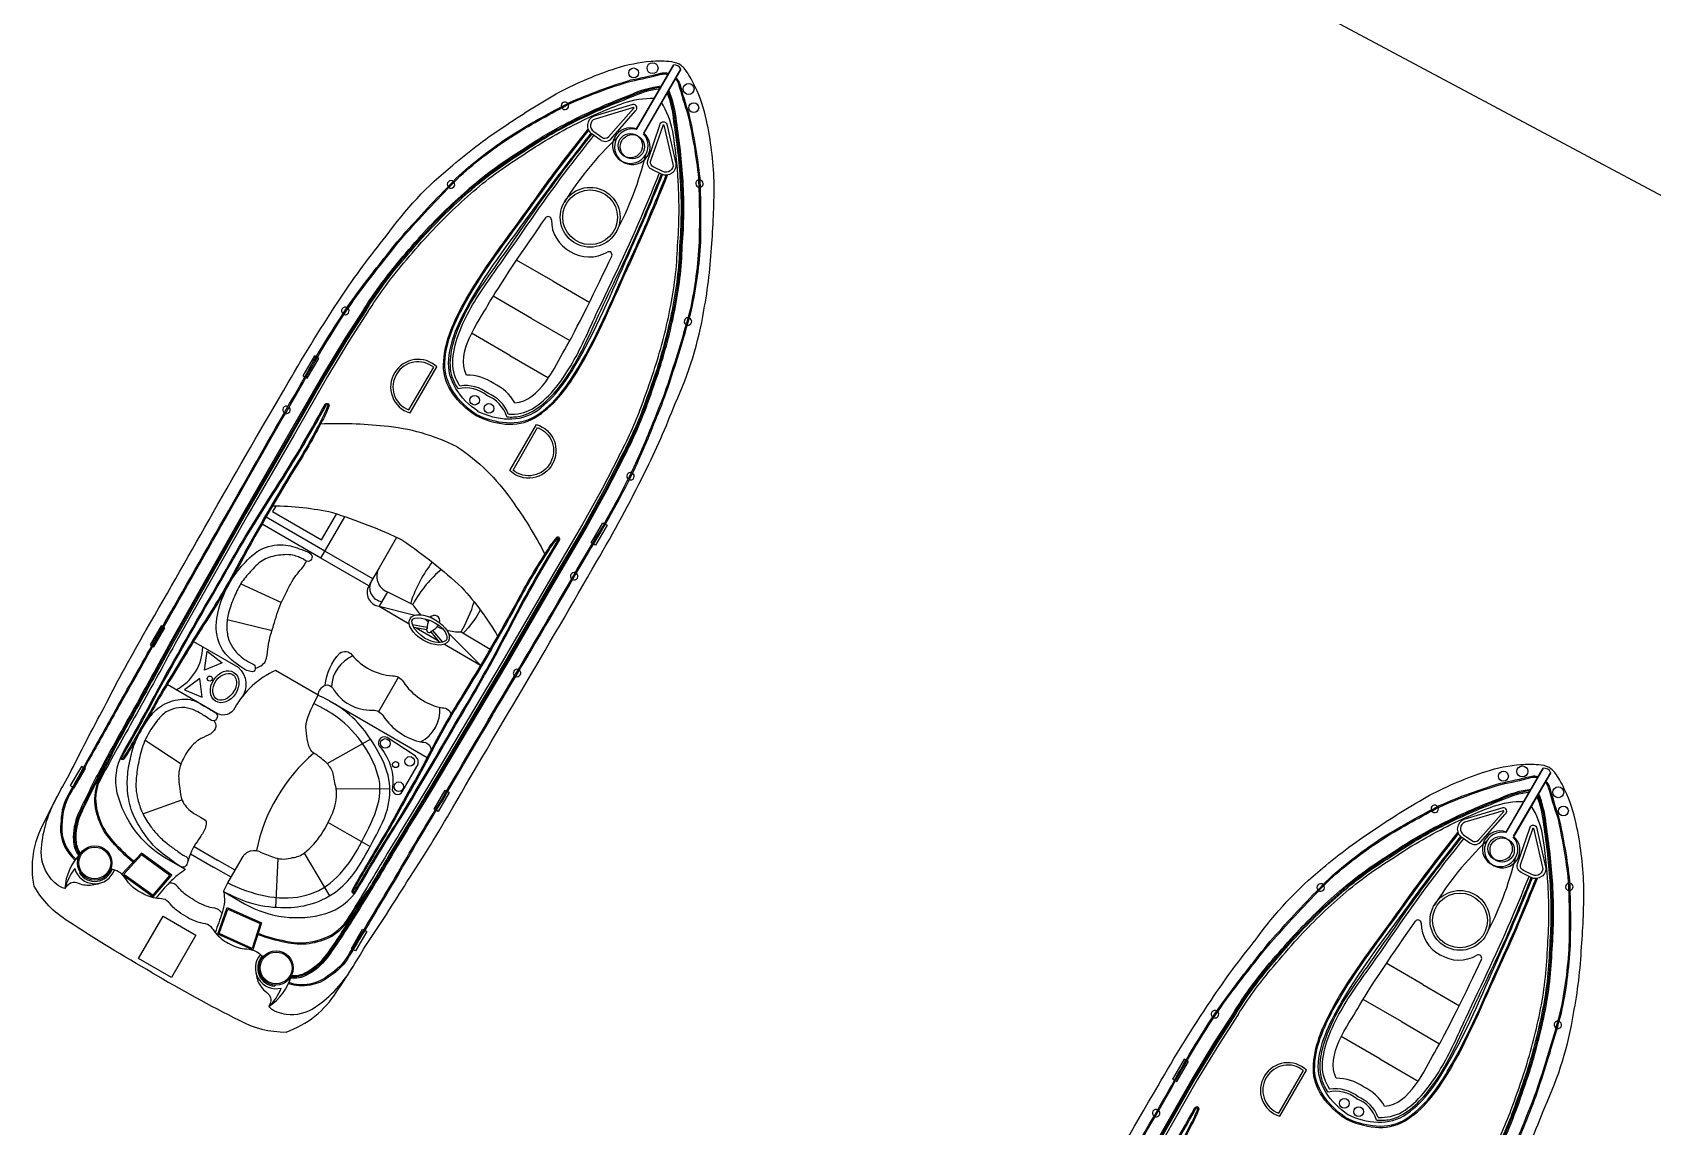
# Model space of a CAD drawing. Header units: metres. Extents: x 334693 to 340967, y 1773231 to 1777706.
# Drawn here: x 335560.4 to 335663.2, y 1775511.2 to 1775580.7 of the extents above; entities that cross this region are included whole.
import ezdxf

# ---------------------------------------------------------------- set-up
doc = ezdxf.new("R2010")
doc.units = ezdxf.units.M

msp = doc.modelspace()

# ---------------------------------------------------------------- linework, layer by layer
at = {"color": 3}
msp.add_line((335675.11, 1775564.32), (335563.14, 1775624.24), dxfattribs=at)
at = {"color": 32, "true_color": 0xcd6928}
for p, q in [((335593.45, 1775564.94), (335591.12, 1775566.28)), ((335593.45, 1775564.94), (335595.78, 1775563.59)), ((335592.08, 1775562.58), (335589.65, 1775563.98)), ((335592.08, 1775562.58), (335594.51, 1775561.17)), ((335590.71, 1775560.22), (335588.27, 1775561.63)), ((335590.71, 1775560.22), (335593.15, 1775558.8)), ((335578.71, 1775547.35), (335574.98, 1775549.51)), ((335578.97, 1775547.8), (335575.24, 1775549.96)), ((335573.62, 1775545.71), (335576.21, 1775544.54)), ((335582.94, 1775545.21), (335582.41, 1775544.29)), ((335582.41, 1775544.29), (335584.32, 1775543.18)), ((335582.41, 1775544.29), (335584.68, 1775543.72)), ((335572.77, 1775543.46), (335575.61, 1775542.76)), ((335585.46, 1775542.95), (335584.53, 1775543.12)), ((335585.43, 1775542.8), (335584.61, 1775542.95)), ((335584.76, 1775542.92), (335586.12, 1775542.14)), ((335585.68, 1775542.66), (335586.23, 1775542)), ((335585.79, 1775542.76), (335586.42, 1775542.02)), ((335586.81, 1775542.59), (335588.85, 1775540.55)), ((335586.55, 1775541.88), (335588.85, 1775540.55)), ((335582.38, 1775537.61), (335583.64, 1775539.79)), ((335579.25, 1775538.28), (335585.46, 1775534.69)), ((335567.55, 1775535.79), (335569.84, 1775534.29)), ((335579.1, 1775534.3), (335581.86, 1775535.86)), ((335579.69, 1775532.7), (335583.09, 1775532.71)), ((335567.42, 1775531.11), (335569.89, 1775531.99)), ((335579.17, 1775530.56), (335581.83, 1775529.04)), ((335570.44, 1775528.57), (335571.89, 1775527.72)), ((335570.66, 1775529.04), (335572.15, 1775528.17)), ((335577.64, 1775528.61), (335579.26, 1775525.9)), ((335573.01, 1775527.08), (335571.89, 1775527.72)), ((335573.27, 1775527.53), (335572.15, 1775528.17)), ((335575.98, 1775528.28), (335575.82, 1775525.17)), ((335563.46, 1775527.38), (335563.39, 1775527.34)), ((335648.65, 1775520.27), (335646.32, 1775521.62)), ((335575.8, 1775520.23), (335575.79, 1775520.16)), ((335647.29, 1775517.91), (335644.86, 1775519.32)), ((335648.65, 1775520.27), (335650.98, 1775518.92)), ((335647.29, 1775517.91), (335649.72, 1775516.5)), ((335645.92, 1775515.55), (335643.48, 1775516.96)), ((335645.92, 1775515.55), (335648.36, 1775514.13))]:
    msp.add_line(p, q, dxfattribs=at)
for points in [[(335568.01, 1775521.02, -0.01736), (335562.65, 1775524.3, -0.12634), (335560.51, 1775526.51, -0.172899), (335561.14, 1775530.56, -0.013884), (335562.73, 1775533.58, -0.008973), (335564.97, 1775537.9, -0.01509), (335567.63, 1775542.79, 0.002245), (335571.88, 1775550.25, -0.003342), (335576.64, 1775558.5, -0.016984), (335580, 1775563.93, -0.024546), (335582.86, 1775567.8, -0.067942), (335587.08, 1775572.31, -0.033948), (335590.51, 1775574.87, -0.022001), (335593.87, 1775576.96, -0.042872), (335597.46, 1775578.47, -0.059514), (335599.67, 1775578.91, -0.046364), (335600.79, 1775578.91, -0.104882), (335601.44, 1775578.74, -0.104882)], [(335565.75, 1775537.84, 0.006425), (335568.32, 1775542.42, 0.002217), (335572.57, 1775549.86, -0.003368), (335577.33, 1775558.2, -0.024633), (335580.45, 1775563.38, -0.015037), (335582.87, 1775566.57, -0.025439), (335584.3, 1775568.28, -0.013843), (335587.49, 1775571.66, -0.040266), (335590.95, 1775574.3, -0.016729), (335594.49, 1775576.29, -0.029739), (335598.39, 1775577.72, 0.01525), (335600.29, 1775578.15, -0.132389), (335600.64, 1775578.17, -0.028442), (335600.78, 1775578.14, -0.028442)], [(335565.82, 1775537.81, 0.006424), (335568.39, 1775542.38, 0.002217), (335572.63, 1775549.83, -0.003368), (335577.4, 1775558.16, -0.024633), (335580.52, 1775563.34, -0.015038), (335582.93, 1775566.52, -0.025461), (335584.36, 1775568.23, -0.013839), (335587.54, 1775571.61, -0.040238), (335590.99, 1775574.24, -0.016715), (335594.53, 1775576.23, -0.029693), (335598.4, 1775577.65, 0.015234), (335600.31, 1775578.08, -0.134036), (335600.63, 1775578.09, -0.024879), (335600.74, 1775578.07, -0.024879)], [(335568.01, 1775521.02, 0.01736), (335573.52, 1775518, 0.12634), (335576.51, 1775517.25, 0.172899), (335579.71, 1775519.81, 0.013884), (335581.53, 1775522.69, 0.008973), (335584.17, 1775526.78, 0.01509), (335587.09, 1775531.52, -0.002245), (335591.44, 1775538.92, 0.003342), (335596.23, 1775547.16, 0.016984), (335599.26, 1775552.77, 0.024546), (335601.2, 1775557.18, 0.067942), (335603.02, 1775563.09, 0.033948), (335603.52, 1775567.33, 0.022001), (335603.67, 1775571.29, 0.042872), (335603.19, 1775575.15, 0.059514), (335602.47, 1775577.29, 0.046364), (335601.92, 1775578.26, 0.104882), (335601.44, 1775578.74, 0.104882)], [(335581.46, 1775563.19, -0.031596), (335583.54, 1775566.05, -0.004928), (335585.07, 1775567.84, -0.02844), (335587.99, 1775570.71, -0.042875), (335591.31, 1775573.17, -0.035347), (335594.85, 1775575.25, -0.024093), (335598.36, 1775576.78, -0.079837), (335600.33, 1775577.35)], [(335581.53, 1775563.15, -0.031592), (335583.6, 1775566.01, -0.004926), (335585.13, 1775567.79, -0.028436), (335588.04, 1775570.66, -0.042895), (335591.35, 1775573.1, -0.035363), (335594.89, 1775575.18, -0.024111), (335598.39, 1775576.71, -0.077658), (335600.28, 1775577.27, -0.077658)], [(335581.59, 1775563.11, -0.031588), (335583.65, 1775565.96, -0.004924), (335585.19, 1775567.74, -0.028433), (335588.09, 1775570.6, -0.042917), (335591.39, 1775573.04, -0.035379), (335594.92, 1775575.12, -0.02413), (335598.42, 1775576.64, -0.075408), (335600.23, 1775577.18, -0.075408)], [(335583.66, 1775527.47, -0.006424), (335586.36, 1775531.98, -0.002217), (335590.7, 1775539.36, 0.003368), (335595.56, 1775547.64, 0.024633), (335598.5, 1775552.93, 0.015038), (335600.06, 1775556.61, 0.025461), (335600.83, 1775558.69, 0.013839), (335602.17, 1775563.13, 0.040238), (335602.74, 1775567.43, 0.016715), (335602.7, 1775571.49, 0.029693), (335602.01, 1775575.56, -0.015234), (335601.44, 1775577.43, 0.134036), (335601.29, 1775577.71, 0.024879), (335601.21, 1775577.8, 0.024879)], [(335583.73, 1775527.43, -0.006425), (335586.42, 1775531.94, -0.002217), (335590.77, 1775539.32, 0.003368), (335595.63, 1775547.61, 0.024633), (335598.57, 1775552.89, 0.015037), (335600.13, 1775556.58, 0.025439), (335600.9, 1775558.67, 0.013843), (335602.24, 1775563.12, 0.040266), (335602.82, 1775567.43, 0.016729), (335602.78, 1775571.5, 0.029739), (335602.08, 1775575.58, -0.01525), (335601.51, 1775577.45, 0.132389), (335601.34, 1775577.76, 0.028442), (335601.25, 1775577.87, 0.028442)], [(335597.76, 1775553.74, 0.031588), (335599.21, 1775556.95, 0.004924), (335599.99, 1775559.16, 0.028433), (335601.02, 1775563.11, 0.042917), (335601.5, 1775567.18, 0.035379), (335601.54, 1775571.28, 0.02413), (335601.12, 1775575.07, 0.075408), (335600.69, 1775576.91, 0.075408)], [(335597.83, 1775553.71, 0.031592), (335599.28, 1775556.92, 0.004926), (335600.06, 1775559.14, 0.028436), (335601.1, 1775563.09, 0.042895), (335601.58, 1775567.18, 0.035363), (335601.62, 1775571.29, 0.024111), (335601.2, 1775575.08, 0.077658), (335600.74, 1775577, 0.077658)], [(335597.9, 1775553.67, 0.031596), (335599.35, 1775556.9, 0.004928), (335600.13, 1775559.12, 0.02844), (335601.17, 1775563.08, 0.042875), (335601.65, 1775567.17, 0.035347), (335601.7, 1775571.29, 0.024093), (335601.28, 1775575.09, 0.079837), (335600.79, 1775577.08)], [(335581.72, 1775563.03, -0.031581), (335583.77, 1775565.86, -0.00492), (335585.3, 1775567.63, -0.028426), (335588.2, 1775570.48, -0.042959), (335591.47, 1775572.91, -0.035411), (335594.99, 1775574.98, -0.028829), (335597.93, 1775576.26, -0.092336), (335599.87, 1775576.56, -0.080328)], [(335595.92, 1775574.29), (335596.43, 1775573.94, 0.382221), (335597.11, 1775573.96), (335598.68, 1775575.76, 0.786544), (335598.52, 1775576.16), (335596.05, 1775575.42, 0.616464), (335595.92, 1775574.29, 3.844907)], [(335597.63, 1775553.82, 0.031581), (335599.06, 1775557, 0.00492), (335599.84, 1775559.21, 0.028426), (335600.87, 1775563.14, 0.042959), (335601.35, 1775567.19, 0.035411), (335601.39, 1775571.27, 0.028829), (335601.04, 1775574.45, 0.092336), (335600.33, 1775576.29, 0.080328)], [(335600.33, 1775571.74), (335599.77, 1775572.01, -0.382221), (335599.46, 1775572.6), (335600.23, 1775574.86, -0.786544), (335600.66, 1775574.92), (335601.24, 1775572.41, -0.616464), (335600.33, 1775571.74, -3.844907)], [(335581.46, 1775563.19), (335580.23, 1775561.29), (335578.87, 1775559.05), (335576.75, 1775555.34), (335573.81, 1775550.26), (335569.19, 1775542.06, -0.002601), (335566.73, 1775537.59, 0.004411), (335564.63, 1775533.78, 0.013009), (335563.31, 1775531.1, 0.113396), (335563, 1775529.44, 0.146005), (335563.34, 1775528.46, 1.595219)], [(335581.53, 1775563.15), (335580.3, 1775561.25), (335578.94, 1775559.01), (335576.82, 1775555.3), (335573.88, 1775550.22), (335569.26, 1775542.03, -0.002601), (335566.8, 1775537.55, 0.004411), (335564.7, 1775533.75, 0.013003), (335563.38, 1775531.07, 0.113337), (335563.08, 1775529.44, 0.144821), (335563.39, 1775528.52, 0.138987)], [(335581.59, 1775563.11), (335580.36, 1775561.21), (335579, 1775558.97), (335576.89, 1775555.26), (335573.95, 1775550.18), (335569.33, 1775541.99, -0.002601), (335566.86, 1775537.51, 0.00441), (335564.77, 1775533.71, 0.012997), (335563.45, 1775531.04, 0.113276), (335563.16, 1775529.44, 0.142458), (335563.45, 1775528.58, 0.142458)], [(335581.72, 1775563.03), (335580.49, 1775561.12), (335579.14, 1775558.89), (335577.02, 1775555.18), (335574.08, 1775550.11), (335569.46, 1775541.92, -0.002601), (335567, 1775537.44, 0.00441), (335564.9, 1775533.64, 0.002867), (335564.6, 1775533.06, 0.002867)], [(335584.37, 1775556.58), (335586.07, 1775559.5, 0.483063), (335583.4, 1775559.13, 0.50024), (335584.37, 1775556.58, 0.418424)], [(335570.11, 1775527.58), (335568.9, 1775528.27, -0.202722), (335565.79, 1775532.43, -0.178768), (335566.12, 1775534.93, 0.010028), (335568.42, 1775539.11, -0.005356), (335572.32, 1775545.96, -0.016605), (335575.6, 1775551.43, 0.018921), (335578.98, 1775557.11, -0.925873), (335579.22, 1775557.01, -0.041202), (335578.73, 1775555.94, -0.024461), (335576.83, 1775552.66, 0.012888), (335573.21, 1775546.32, -0.019359), (335571, 1775542.66, 0.002375), (335568.43, 1775538.43, -0.006386), (335566.88, 1775535.69, -0.013656), (335566.23, 1775534.61, -0.862706), (335566.01, 1775534.71, 0.648089)], [(335566.08, 1775534.68, -0.016488), (335566.19, 1775534.89, 0.010023), (335568.49, 1775539.08, -0.005356), (335572.38, 1775545.93, -0.016607), (335575.66, 1775551.39, 0.018921), (335579.05, 1775557.07, 0.01143), (335579.05, 1775557.07, -0.913283), (335579.15, 1775557.04, -0.041174), (335578.66, 1775555.98, -0.024478), (335576.77, 1775552.7, 0.012889), (335573.14, 1775546.35, -0.019362), (335570.93, 1775542.7, 0.002377), (335568.37, 1775538.47, -0.006391), (335566.81, 1775535.73, -0.013664), (335566.17, 1775534.65, 0.000701), (335566.17, 1775534.65, -0.819976), (335566.08, 1775534.68, -0.819976)], [(335587.36, 1775554.42, 0.096403), (335582.72, 1775555.73, 0.040538), (335578.68, 1775555.86, 1.92312)], [(335590.71, 1775552.91), (335592.4, 1775555.83, -0.483063), (335593.41, 1775553.33, -0.50024), (335590.71, 1775552.91, -0.418424)], [(335587.36, 1775554.42, -0.096403), (335590.8, 1775551.05, -0.040538), (335592.92, 1775547.61, -1.92312)], [(335597.9, 1775553.67), (335596.86, 1775551.66), (335595.59, 1775549.36), (335593.43, 1775545.68), (335590.49, 1775540.6), (335585.68, 1775532.52, 0.002601), (335583.02, 1775528.15, -0.004411), (335580.77, 1775524.44, -0.013009), (335579.1, 1775521.96, -0.113396), (335577.8, 1775520.86, -0.146005), (335576.79, 1775520.67, -1.595219)], [(335597.83, 1775553.71), (335596.79, 1775551.69), (335595.52, 1775549.4), (335593.36, 1775545.72), (335590.42, 1775540.64), (335585.61, 1775532.56, 0.002601), (335582.96, 1775528.19, -0.004411), (335580.7, 1775524.48, -0.013003), (335579.03, 1775522, -0.113337), (335577.77, 1775520.93, -0.144821), (335576.82, 1775520.75, -0.138987)], [(335597.76, 1775553.74), (335596.72, 1775551.73), (335595.46, 1775549.44), (335593.29, 1775545.76), (335590.35, 1775540.68), (335585.55, 1775532.6, 0.002601), (335582.89, 1775528.23, -0.00441), (335580.64, 1775524.52, -0.012997), (335578.97, 1775522.05, -0.113276), (335577.73, 1775521, -0.142458), (335576.84, 1775520.82, -0.142458)], [(335597.63, 1775553.81), (335596.59, 1775551.8), (335595.32, 1775549.51), (335593.16, 1775545.83), (335590.22, 1775540.76), (335585.42, 1775532.68, 0.002601), (335582.76, 1775528.31, -0.00441), (335580.51, 1775524.6, -0.002867), (335580.15, 1775524.05, -0.002867)], [(335583.92, 1775548.48, 0.033687), (335579.46, 1775550.23, 0.051879), (335575.65, 1775550.66, 1.92312)], [(335572.54, 1775526.17), (335573.86, 1775525.4, 0.202722), (335579.02, 1775524.77, 0.178768), (335581.02, 1775526.3, -0.010028), (335583.5, 1775530.38, 0.005356), (335587.51, 1775537.17, 0.016605), (335590.61, 1775542.73, -0.018921), (335593.86, 1775548.49, 0.925873), (335593.66, 1775548.65, 0.041202), (335592.97, 1775547.69, 0.024461), (335591.06, 1775544.41, -0.012888), (335587.37, 1775538.12, 0.019359), (335585.3, 1775534.38, -0.002375), (335582.91, 1775530.05, 0.006386), (335581.31, 1775527.34, 0.013656), (335580.69, 1775526.24, 0.862706), (335580.88, 1775526.1, -0.648089)], [(335580.82, 1775526.15, 0.016488), (335580.96, 1775526.34, -0.010023), (335583.44, 1775530.42, 0.005356), (335587.44, 1775537.2, 0.016607), (335590.55, 1775542.76, -0.018921), (335593.79, 1775548.53, -0.01143), (335593.79, 1775548.53, 0.913283), (335593.71, 1775548.6, 0.041174), (335593.04, 1775547.65, 0.024478), (335591.13, 1775544.38, -0.012889), (335587.43, 1775538.08, 0.019362), (335585.37, 1775534.34, -0.002377), (335582.97, 1775530.01, 0.006391), (335581.37, 1775527.3, 0.013664), (335580.75, 1775526.2, -0.000701), (335580.75, 1775526.2, 0.819976), (335580.82, 1775526.15, 0.819976)], [(335583.51, 1775548.65), (335582.4, 1775546.73, 0.462925), (335582.94, 1775545.21), (335584.55, 1775544.41)], [(335583.92, 1775548.48, -0.033687), (335587.65, 1775545.49, -0.051879), (335589.93, 1775542.39, -1.92312)], [(335582.4, 1775546.73), (335581.92, 1775545.9, 0.545737), (335582.59, 1775544.6, 0.282905)], [(335581.92, 1775545.9), (335581.75, 1775545.6, 0.516839), (335582.41, 1775544.29, 0.282905)], [(335570.63, 1775542.06), (335573.46, 1775540.42, -0.406088), (335573.64, 1775538.44)], [(335578.98, 1775539.28, -0.164009), (335579.91, 1775541.31, -0.407559), (335580.68, 1775541.21, 0.20466), (335583.25, 1775539.87, -0.28657), (335583.93, 1775539.51, 0.198759), (335586.4, 1775537.84, -0.45148), (335586.97, 1775537.35, -1.463971)], [(335578.54, 1775538.65), (335575.84, 1775540.22, 0.158322), (335573.25, 1775537.84, -0.417676), (335572.14, 1775537.47), (335568.96, 1775539.32)], [(335578.54, 1775538.65, -0.291269), (335579, 1775539.29, -0.299867), (335579.46, 1775539.1, 0.273478), (335581.99, 1775537.69, -0.28657), (335582.66, 1775537.33, 0.198759), (335585.14, 1775535.66, -0.45148), (335585.7, 1775535.17, -1.463971)], [(335565.75, 1775537.84, -0.002942), (335563.89, 1775534.51, 0.002013), (335562.71, 1775532.38, 0.130442), (335562.22, 1775530.67, 0.261246), (335563.1, 1775528.16, 0.209197)], [(335565.82, 1775537.81, -0.002941), (335563.95, 1775534.48, 0.002014), (335562.78, 1775532.35, 0.130992), (335562.3, 1775530.66, 0.261832), (335563.16, 1775528.22, 0.261832)], [(335572.54, 1775526.17), (335572.81, 1775526.72), (335573.73, 1775528.33, -0.448043), (335574.92, 1775528.65, 0.025561), (335575.81, 1775528.32, 0.15676), (335576.91, 1775528.33, 0.144288), (335577.67, 1775528.64, 0.079427), (335578.72, 1775529.78, 0.054179), (335579.52, 1775531.33, 0.127294), (335579.68, 1775532.73, -0.025195), (335579.5, 1775533.67, 0.112656), (335579.1, 1775534.3, 0.061652), (335578.37, 1775534.89, -0.222278), (335577.92, 1775535.51, -0.049109), (335577.79, 1775536.23, -0.09997), (335577.82, 1775537.02, -0.045992), (335578.26, 1775538.11), (335578.54, 1775538.65)], [(335566.84, 1775528.09, -0.043334), (335565.55, 1775529.36, -0.18333), (335564.43, 1775532.06, -0.123985), (335565.07, 1775534.11, 0.015377), (335565.73, 1775535.48)], [(335566.79, 1775528.04, -0.043195), (335565.49, 1775529.31, -0.183415), (335564.36, 1775532.06, -0.094511), (335564.76, 1775533.69)], [(335623.22, 1775476.35, -0.01736), (335617.85, 1775479.63, -0.12634), (335615.72, 1775481.85, -0.172899), (335616.34, 1775485.9, -0.013884), (335617.94, 1775488.91, -0.008973), (335620.18, 1775493.23, -0.01509), (335622.84, 1775498.12, 0.002245), (335627.09, 1775505.58, -0.003342), (335631.85, 1775513.84, -0.016984), (335635.21, 1775519.26, -0.024546), (335638.07, 1775523.14, -0.067942), (335642.29, 1775527.65, -0.033948), (335645.71, 1775530.2, -0.022001), (335649.08, 1775532.29, -0.042872), (335652.67, 1775533.8, -0.059514), (335654.88, 1775534.24, -0.046364), (335655.99, 1775534.24, -0.104882), (335656.65, 1775534.07, -0.104882)], [(335623.22, 1775476.35, 0.01736), (335628.73, 1775473.33, 0.12634), (335631.72, 1775472.58, 0.172899), (335634.92, 1775475.14, 0.013884), (335636.74, 1775478.02, 0.008973), (335639.37, 1775482.12, 0.01509), (335642.29, 1775486.86, -0.002245), (335646.65, 1775494.26, 0.003342), (335651.44, 1775502.49, 0.016984), (335654.47, 1775508.11, 0.024546), (335656.41, 1775512.51, 0.067942), (335658.22, 1775518.42, 0.033948), (335658.73, 1775522.66, 0.022001), (335658.87, 1775526.62, 0.042872), (335658.39, 1775530.48, 0.059514), (335657.67, 1775532.62, 0.046364), (335657.13, 1775533.59, 0.104882), (335656.65, 1775534.07, 0.104882)], [(335620.96, 1775493.18, 0.006425), (335623.53, 1775497.75, 0.002217), (335627.77, 1775505.2, -0.003368), (335632.54, 1775513.53, -0.024633), (335635.66, 1775518.71, -0.015037), (335638.08, 1775521.9, -0.025439), (335639.51, 1775523.62, -0.013843), (335642.7, 1775526.99, -0.040266), (335646.15, 1775529.64, -0.016729), (335649.7, 1775531.63, -0.029739), (335653.59, 1775533.06, 0.01525), (335655.49, 1775533.49, -0.132389), (335655.85, 1775533.5, -0.028442), (335655.99, 1775533.47, -0.028442)], [(335621.02, 1775493.14, 0.006424), (335623.6, 1775497.72, 0.002217), (335627.84, 1775505.16, -0.003368), (335632.6, 1775513.5, -0.024633), (335635.72, 1775518.67, -0.015038), (335638.14, 1775521.86, -0.025461), (335639.57, 1775523.56, -0.013839), (335642.75, 1775526.94, -0.040238), (335646.2, 1775529.57, -0.016715), (335649.73, 1775531.56, -0.029693), (335653.61, 1775532.98, 0.015234), (335655.52, 1775533.41, -0.134036), (335655.84, 1775533.43, -0.024879), (335655.95, 1775533.4, -0.024879)], [(335636.67, 1775518.53, -0.031596), (335638.74, 1775521.39, -0.004928), (335640.28, 1775523.17, -0.02844), (335643.2, 1775526.05, -0.042875), (335646.51, 1775528.5, -0.035347), (335650.06, 1775530.59, -0.024093), (335653.57, 1775532.11, -0.079837), (335655.53, 1775532.68)], [(335638.87, 1775482.8, -0.006424), (335641.56, 1775487.31, -0.002217), (335645.91, 1775494.7, 0.003368), (335650.77, 1775502.98, 0.024633), (335653.7, 1775508.26, 0.015038), (335655.26, 1775511.94, 0.025461), (335656.04, 1775514.03, 0.013839), (335657.38, 1775518.47, 0.040238), (335657.95, 1775522.76, 0.016715), (335657.91, 1775526.82, 0.029693), (335657.22, 1775530.89, -0.015234), (335656.64, 1775532.76, 0.134036), (335656.49, 1775533.04, 0.024879), (335656.42, 1775533.13, 0.024879)], [(335638.94, 1775482.76, -0.006425), (335641.63, 1775487.27, -0.002217), (335645.97, 1775494.66, 0.003368), (335650.83, 1775502.94, 0.024633), (335653.77, 1775508.23, 0.015037), (335655.34, 1775511.91, 0.025439), (335656.11, 1775514, 0.013843), (335657.45, 1775518.45, 0.040266), (335658.02, 1775522.76, 0.016729), (335657.99, 1775526.83, 0.029739), (335657.29, 1775530.92, -0.01525), (335656.72, 1775532.78, 0.132389), (335656.55, 1775533.09, 0.028442), (335656.45, 1775533.2, 0.028442)], [(335562.46, 1775526.36, -0.164393), (335561.5, 1775527.09, -0.188684), (335560.97, 1775528.92, -0.10758), (335562, 1775532.26)], [(335636.73, 1775518.48, -0.031592), (335638.8, 1775521.34, -0.004926), (335640.34, 1775523.12, -0.028436), (335643.25, 1775525.99, -0.042895), (335646.55, 1775528.44, -0.035363), (335650.1, 1775530.52, -0.024111), (335653.6, 1775532.04, -0.077658), (335655.49, 1775532.6, -0.077658)], [(335636.8, 1775518.44, -0.031588), (335638.86, 1775521.29, -0.004924), (335640.39, 1775523.07, -0.028433), (335643.3, 1775525.93, -0.042917), (335646.6, 1775528.37, -0.035379), (335650.13, 1775530.45, -0.02413), (335653.63, 1775531.97, -0.075408), (335655.44, 1775532.51, -0.075408)], [(335636.93, 1775518.36, -0.031581), (335638.98, 1775521.19, -0.00492), (335640.51, 1775522.97, -0.028426), (335643.4, 1775525.82, -0.042959), (335646.68, 1775528.24, -0.035411), (335650.2, 1775530.31, -0.028829), (335653.13, 1775531.59, -0.092336), (335655.08, 1775531.89, -0.080328)], [(335652.84, 1775509.15, 0.031581), (335654.27, 1775512.33, 0.00492), (335655.05, 1775514.55, 0.028426), (335656.08, 1775518.47, 0.042959), (335656.56, 1775522.52, 0.035411), (335656.6, 1775526.6, 0.028829), (335656.25, 1775529.79, 0.092336), (335655.54, 1775531.62, 0.080328)], [(335652.97, 1775509.08, 0.031588), (335654.41, 1775512.28, 0.004924), (335655.19, 1775514.5, 0.028433), (335656.23, 1775518.44, 0.042917), (335656.71, 1775522.52, 0.035379), (335656.75, 1775526.61, 0.02413), (335656.33, 1775530.41, 0.075408), (335655.9, 1775532.25, 0.075408)], [(335653.04, 1775509.04, 0.031592), (335654.49, 1775512.26, 0.004926), (335655.27, 1775514.47, 0.028436), (335656.31, 1775518.43, 0.042895), (335656.79, 1775522.51, 0.035363), (335656.83, 1775526.62, 0.024111), (335656.41, 1775530.41, 0.077658), (335655.95, 1775532.33, 0.077658)], [(335653.11, 1775509, 0.031596), (335654.56, 1775512.23, 0.004928), (335655.34, 1775514.45, 0.02844), (335656.38, 1775518.41, 0.042875), (335656.86, 1775522.51, 0.035347), (335656.9, 1775526.62, 0.024093), (335656.48, 1775530.42, 0.079837), (335656, 1775532.41)], [(335651.13, 1775529.62), (335651.64, 1775529.27, 0.382221), (335652.31, 1775529.3), (335653.89, 1775531.09, 0.786544), (335653.73, 1775531.49), (335651.26, 1775530.75, 0.616464), (335651.13, 1775529.62, 3.844907)], [(335655.53, 1775527.07), (335654.98, 1775527.34, -0.382221), (335654.66, 1775527.94), (335655.44, 1775530.19, -0.786544), (335655.86, 1775530.26), (335656.45, 1775527.74, -0.616464), (335655.53, 1775527.07, -3.844907)], [(335583.73, 1775527.43, 0.002942), (335581.77, 1775524.16, -0.002013), (335580.51, 1775522.08, -0.130442), (335579.27, 1775520.8, -0.261246), (335576.65, 1775520.32, -0.209197)], [(335583.66, 1775527.47, 0.002941), (335581.7, 1775524.2, -0.002014), (335580.44, 1775522.12, -0.130992), (335579.22, 1775520.86, -0.261832), (335576.67, 1775520.39, -0.261832)], [(335574.73, 1775523.52, 0.043334), (335576.47, 1775523.03, 0.18333), (335579.37, 1775523.41, 0.123985), (335580.83, 1775524.98, -0.015377), (335581.69, 1775526.24)], [(335574.71, 1775523.45, 0.043195), (335576.46, 1775522.96, 0.183415), (335579.4, 1775523.34, 0.094511), (335580.62, 1775524.5)], [(335575.4, 1775518.87, 0.164393), (335576.51, 1775518.39, 0.188684), (335578.37, 1775518.84, 0.10758), (335580.75, 1775521.4)], [(335636.67, 1775518.53), (335635.44, 1775516.62), (335634.08, 1775514.38), (335631.96, 1775510.67), (335629.02, 1775505.59), (335624.4, 1775497.4, -0.002601), (335621.94, 1775492.92, 0.004411), (335619.84, 1775489.12, 0.013009), (335618.52, 1775486.43, 0.113396), (335618.21, 1775484.77, 0.146005), (335618.55, 1775483.79, 1.595219)], [(335636.73, 1775518.48), (335635.51, 1775516.58), (335634.15, 1775514.34), (335632.03, 1775510.63), (335629.09, 1775505.55), (335624.47, 1775497.36, -0.002601), (335622, 1775492.88, 0.004411), (335619.91, 1775489.08, 0.013003), (335618.59, 1775486.4, 0.113337), (335618.29, 1775484.77, 0.144821), (335618.6, 1775483.85, 0.138987)], [(335636.8, 1775518.44), (335635.57, 1775516.54), (335634.21, 1775514.3), (335632.09, 1775510.59), (335629.15, 1775505.52), (335624.53, 1775497.32, -0.002601), (335622.07, 1775492.85, 0.00441), (335619.97, 1775489.04, 0.012997), (335618.66, 1775486.37, 0.113276), (335618.36, 1775484.77, 0.142458), (335618.66, 1775483.91, 0.142458)], [(335636.93, 1775518.36), (335635.7, 1775516.46), (335634.34, 1775514.22), (335632.23, 1775510.52), (335629.29, 1775505.44), (335624.67, 1775497.25, -0.002601), (335622.2, 1775492.77, 0.00441), (335620.11, 1775488.97, 0.002867), (335619.81, 1775488.39, 0.002867)], [(335639.58, 1775511.91), (335641.27, 1775514.83, 0.483063), (335638.61, 1775514.46, 0.50024), (335639.58, 1775511.91, 0.418424)], [(335625.31, 1775482.91), (335624.11, 1775483.61, -0.202722), (335621, 1775487.76, -0.178768), (335621.33, 1775490.26, 0.010028), (335623.63, 1775494.45, -0.005356), (335627.52, 1775501.3, -0.016605), (335630.8, 1775506.76, 0.018921), (335634.19, 1775512.44, -0.925873), (335634.43, 1775512.35, -0.041202), (335633.93, 1775511.27, -0.024461), (335632.04, 1775507.99, 0.012888), (335628.42, 1775501.65, -0.019359), (335626.2, 1775497.99, 0.002375), (335623.64, 1775493.76, -0.006386), (335622.08, 1775491.03, -0.013656), (335621.44, 1775489.94, -0.862706), (335621.22, 1775490.04, 0.648089)], [(335621.29, 1775490.02, -0.016488), (335621.39, 1775490.23, 0.010023), (335623.7, 1775494.41, -0.005356), (335627.59, 1775501.26, -0.016607), (335630.87, 1775506.72, 0.018921), (335634.25, 1775512.4, 0.01143), (335634.25, 1775512.41, -0.913283), (335634.35, 1775512.37, -0.041174), (335633.87, 1775511.31, -0.024478), (335631.97, 1775508.03, 0.012889), (335628.35, 1775501.69, -0.019362), (335626.14, 1775498.03, 0.002377), (335623.57, 1775493.8, -0.006391), (335622.02, 1775491.07, -0.013664), (335621.37, 1775489.98, 0.000701), (335621.37, 1775489.98, -0.819976), (335621.29, 1775490.02, -0.819976)]]:
    msp.add_lwpolyline(points, format="xyb", dxfattribs=at)
for points in [[(335601.09, 1775578.67), (335598.73, 1775574.58)], [(335598.74, 1775574.62), (335601.09, 1775578.67)], [(335601.56, 1775578.41), (335599.19, 1775574.31)], [(335599.21, 1775574.35), (335601.56, 1775578.41)], [(335578.41, 1775560.13), (335578.3, 1775560.2), (335577.56, 1775558.93), (335577.69, 1775558.86)], [(335577.76, 1775558.82), (335577.84, 1775558.77), (335578.58, 1775560.04), (335578.48, 1775560.09)], [(335575.85, 1775550.66), (335575.65, 1775550.32), (335578.75, 1775548.52), (335579.7, 1775550.15)], [(335581.75, 1775545.6), (335578.71, 1775547.35), (335580.23, 1775549.98)], [(335595.95, 1775548.28), (335595.86, 1775548.33), (335596.6, 1775549.6), (335596.69, 1775549.54)], [(335596.76, 1775549.5), (335596.88, 1775549.44), (335596.14, 1775548.17), (335596.02, 1775548.24)], [(335582, 1775546.04), (335578.97, 1775547.8)], [(335568.66, 1775543.01), (335568.57, 1775543.06), (335567.87, 1775541.85), (335567.97, 1775541.79)], [(335568.04, 1775541.75), (335568.11, 1775541.71), (335568.81, 1775542.92), (335568.72, 1775542.97)], [(335587.61, 1775542.66), (335589.45, 1775541.57)], [(335563.63, 1775534.05), (335563.51, 1775534.12), (335562.8, 1775532.9), (335562.95, 1775532.82)], [(335563.01, 1775532.78), (335563.06, 1775532.75), (335563.77, 1775533.98), (335563.7, 1775534.02)], [(335656.3, 1775534.01), (335653.93, 1775529.92)], [(335653.95, 1775529.95), (335656.3, 1775534.01)], [(335656.77, 1775533.74), (335654.4, 1775529.65)], [(335654.42, 1775529.68), (335656.77, 1775533.74)], [(335585.98, 1775531.36), (335585.91, 1775531.4), (335586.61, 1775532.61), (335586.69, 1775532.56)], [(335586.76, 1775532.52), (335586.85, 1775532.47), (335586.15, 1775531.26), (335586.04, 1775531.32)], [(335580.7, 1775522.54), (335580.65, 1775522.56), (335581.36, 1775523.79), (335581.43, 1775523.75)], [(335581.5, 1775523.71), (335581.62, 1775523.64), (335580.91, 1775522.41), (335580.76, 1775522.5)], [(335633.62, 1775515.46), (335633.5, 1775515.53), (335632.77, 1775514.26), (335632.9, 1775514.19)], [(335632.96, 1775514.15), (335633.05, 1775514.1), (335633.78, 1775515.37), (335633.69, 1775515.42)]]:
    msp.add_lwpolyline(points, dxfattribs=at)
for points in [[(335596.03, 1775574.45), (335596.55, 1775574.09, 0.383069), (335596.97, 1775574.1), (335598.56, 1775575.91, 0.853636), (335598.56, 1775575.97), (335596.11, 1775575.24, 0.613527)], [(335600.41, 1775571.91), (335599.85, 1775572.18, -0.383069), (335599.64, 1775572.55), (335600.43, 1775574.83, -0.853636), (335600.47, 1775574.86), (335601.06, 1775572.37, -0.613527)], [(335584.3, 1775556.76), (335585.87, 1775559.47, 0.460147), (335583.53, 1775559.05, 0.47706)], [(335590.91, 1775552.94), (335592.47, 1775555.64, -0.460147), (335593.28, 1775553.41, -0.47706)], [(335582.92, 1775535.96, 0.917705), (335582.53, 1775535.27, -0.209704), (335583.25, 1775532.76, 0.850912), (335583.88, 1775532.51), (335584.81, 1775534.11, 0.435659), (335584.63, 1775534.83)], [(335651.24, 1775529.78), (335651.76, 1775529.42, 0.383069), (335652.18, 1775529.43), (335653.77, 1775531.24, 0.853636), (335653.76, 1775531.3), (335651.32, 1775530.57, 0.613527)], [(335655.62, 1775527.24), (335655.05, 1775527.52, -0.383069), (335654.85, 1775527.88), (335655.63, 1775530.16, -0.853636), (335655.68, 1775530.19), (335656.26, 1775527.71, -0.613527)], [(335639.51, 1775512.09), (335641.08, 1775514.8, 0.460147), (335638.74, 1775514.38, 0.47706)]]:
    msp.add_lwpolyline(points, format="xyb", close=True, dxfattribs=at)
for points in [[(335571.33, 1775540.23), (335571.49, 1775541.44), (335572.45, 1775540.7)], [(335571.03, 1775539.71), (335570.06, 1775538.98), (335571.18, 1775538.51)], [(335568.07, 1775525.84), (335569.24, 1775527.21), (335567.32, 1775528.61), (335566.08, 1775527.27)], [(335568.06, 1775525.95), (335569.13, 1775527.19), (335567.33, 1775528.51), (335566.2, 1775527.28)], [(335567.14, 1775521.92), (335568.69, 1775524.61), (335570.78, 1775523.4), (335569.23, 1775520.71)], [(335572.17, 1775523.47), (335572.77, 1775525.17), (335574.95, 1775524.19), (335574.39, 1775522.46)], [(335572.26, 1775523.51), (335572.81, 1775525.06), (335574.85, 1775524.15), (335574.35, 1775522.56)]]:
    msp.add_lwpolyline(points, close=True, dxfattribs=at)
for centre, radius in [((335598.56, 1775578.17), 0.313), ((335599.76, 1775578.47), 0.349), ((335602.05, 1775577.15), 0.349), ((335602.38, 1775575.96), 0.313), ((335598.35, 1775573.55), 0.771), ((335598.48, 1775573.48), 0.771), ((335595.8, 1775569), 1.9), ((335595.8, 1775569), 1.9), ((335595.8, 1775569), 1.74), ((335595.8, 1775569), 1.74), ((335588.47, 1775557.38), 0.305), ((335589.38, 1775556.86), 0.305), ((335571.66, 1775539.7), 0.163), ((335582.8, 1775535.58), 0.304), ((335584.35, 1775534.44), 0.304), ((335583.45, 1775534.24), 0.197), ((335653.77, 1775533.5), 0.313), ((335654.97, 1775533.8), 0.349), ((335583.66, 1775532.83), 0.304), ((335657.25, 1775532.48), 0.349), ((335657.58, 1775531.29), 0.313), ((335653.56, 1775528.89), 0.771), ((335653.69, 1775528.81), 0.771), ((335564.36, 1775527.99), 1.09), ((335564.36, 1775527.99), 1.01), ((335651.01, 1775524.34), 1.9), ((335651.01, 1775524.34), 1.9), ((335651.01, 1775524.34), 1.74), ((335651.01, 1775524.34), 1.74), ((335575.87, 1775521.32), 1.09), ((335575.87, 1775521.32), 1.01), ((335643.67, 1775512.72), 0.305), ((335644.58, 1775512.19), 0.305)]:
    msp.add_circle(centre, radius, dxfattribs=at)
for centre, radius, start, end in [((335601.14, 1775578.22), 0.456, 23.8287, 96.014), ((335601.14, 1775578.22), 0.456, 23.8287, 96.014), ((335594.2, 1775576.08), 0.237, 40.1517, 195.2938), ((335594.2, 1775576.08), 0.237, 213.9316, 21.514), ((335611.3, 1775559.37), 20.14, 133.2487, 148.3195), ((335598.35, 1775573.55), 1.13, 69.8053, 42.2548), ((335598.48, 1775573.48), 1.13, 77.5878, 50.0373), ((335579.74, 1775577.66), 20.14, 331.5231, 346.5939), ((335586.97, 1775571.09), 0.237, 51.5372, 219.6328), ((335586.97, 1775571.09), 0.237, 238.2679, 32.9021), ((335602.74, 1775571.14), 0.237, 98.3287, 265.9111), ((335602.74, 1775571.14), 0.237, 284.5488, 79.6909), ((335593.14, 1775568.84), 0.202, 359.1159, 145.5837), ((335595.62, 1775568.83), 2.28, 179.8605, 241.6617), ((335595.74, 1775568.76), 2.28, 238.181, 299.9821), ((335596.99, 1775566.61), 0.202, 334.259, 120.7267), ((335580.26, 1775563.05), 0.237, 61.2409, 231.6475), ((335580.26, 1775563.05), 0.237, 250.3064, 42.582), ((335602.01, 1775562.38), 0.237, 86.9405, 241.5747), ((335602.01, 1775562.38), 0.237, 260.2098, 68.3055), ((335587.99, 1775556.09), 2.89, 54.1948, 90.7972), ((335588.49, 1775555.8), 2.89, 29.0455, 65.6478), ((335587.9, 1775556.01), 2.15, 51.2098, 102.4169), ((335587.9, 1775556.01), 2.3, 51.2098, 98.9595), ((335588.46, 1775555.68), 2.15, 17.4257, 68.6329), ((335588.46, 1775555.68), 2.3, 20.8831, 68.6329), ((335576.53, 1775556.77), 0.237, 64.9514, 235.0505), ((335576.53, 1775556.77), 0.237, 253.7107, 46.2912), ((335598.37, 1775552.55), 0.237, 77.2606, 229.5363), ((335598.37, 1775552.55), 0.237, 248.1952, 58.6018), ((335594.79, 1775546.2), 0.237, 73.5514, 226.1319), ((335594.79, 1775546.2), 0.237, 244.7921, 54.8912), ((335587.6, 1775546.21), 3.55, 210.5463, 223.8973), ((335587.6, 1775546.21), 3.55, 229.8704, 234.1103), ((335586.69, 1775542.91), 1.24, 155.5238, 181.5167), ((335586.69, 1775542.91), 1.24, 146.0368, 146.3061), ((335585.92, 1775543.37), 0.347, 340.7236, 139.0692), ((335585.15, 1775543.8), 1.24, 298.3259, 325.966), ((335587.6, 1775546.21), 3.55, 244.8238, 251.1631), ((335585.15, 1775543.8), 1.24, 333.5366, 333.8059), ((335585.59, 1775542.79), 0.166, 149.9213, 329.9213), ((335587.6, 1775546.21), 3.55, 255.3555, 270.1113), ((335568.09, 1775541.76), 3.12, 297.3899, 359.2773), ((335581.62, 1775539.08), 2.24, 113.1213, 177.3255), ((335591.16, 1775540.05), 0.237, 71.1433, 227.3924), ((335591.16, 1775540.05), 0.237, 246.0166, 52.5191), ((335584.03, 1775537.69), 2.24, 296.5458, 4.6933), ((335585.56, 1775526.51), 11.17, 130.8208, 168.2934), ((335656.35, 1775533.55), 0.456, 23.8287, 96.014), ((335656.35, 1775533.55), 0.456, 23.8287, 96.014), ((335649.41, 1775531.42), 0.237, 40.1517, 195.2938), ((335649.41, 1775531.42), 0.237, 213.9316, 21.514), ((335653.56, 1775528.89), 1.13, 69.8053, 42.2548), ((335653.69, 1775528.81), 1.13, 77.5878, 50.0373), ((335565.97, 1775526.13), 3.52, 135.917, 176.2526), ((335666.51, 1775514.71), 20.14, 133.2487, 148.3195), ((335565.87, 1775525.47), 3.52, 142.0467, 165.2792), ((335564.36, 1775527.99), 1.32, 195.6939, 340.5955), ((335564.36, 1775527.99), 1.17, 213.6456, 340.5955), ((335634.94, 1775532.99), 20.14, 331.5231, 346.5939), ((335642.17, 1775526.43), 0.237, 51.5372, 219.6328), ((335642.17, 1775526.43), 0.237, 238.2679, 32.9021), ((335657.95, 1775526.47), 0.237, 98.3287, 265.9111), ((335657.95, 1775526.47), 0.237, 284.5488, 79.6909), ((335648.35, 1775524.17), 0.202, 359.1159, 145.5837), ((335650.83, 1775524.16), 2.28, 179.8605, 241.6617), ((335575.87, 1775521.32), 1.32, 139.2471, 284.1487), ((335575.87, 1775521.32), 1.17, 139.2471, 266.197), ((335650.95, 1775524.1), 2.28, 238.181, 299.9821), ((335652.19, 1775521.95), 0.202, 334.259, 120.7267), ((335573.46, 1775521.8), 3.52, 303.59, 343.9256), ((335572.94, 1775521.37), 3.52, 314.5634, 337.7959), ((335635.46, 1775518.38), 0.237, 61.2409, 231.6475), ((335635.46, 1775518.38), 0.237, 250.3064, 42.582), ((335657.22, 1775517.71), 0.237, 86.9405, 241.5747), ((335657.22, 1775517.71), 0.237, 260.2098, 68.3055), ((335643.2, 1775511.42), 2.89, 54.1948, 90.7972), ((335643.11, 1775511.34), 2.15, 51.2098, 102.4169), ((335643.11, 1775511.34), 2.3, 51.2098, 98.9595), ((335643.67, 1775511.01), 2.3, 20.8831, 68.6329), ((335643.7, 1775511.13), 2.89, 29.0455, 65.6478), ((335631.73, 1775512.1), 0.237, 64.9514, 235.0505), ((335631.73, 1775512.1), 0.237, 253.7107, 46.2912), ((335643.67, 1775511.01), 2.15, 17.4257, 68.6329)]:
    msp.add_arc(centre, radius, start, end, dxfattribs=at)
for start_param, end_param in [(0.830012, 1.576846), (4.712389, 5.232342)]:
    msp.add_ellipse((335586.08, 1775543.55), major_axis=(2.08, 3.59), ratio=0.425319, start_param=start_param, end_param=end_param, dxfattribs=at)
for centre, major_axis, ratio in [((335585.59, 1775542.79), (1.22, -0.71), 0.533092), ((335572.6, 1775539.18), (0.585, 0.914), 0.758117)]:
    msp.add_ellipse(centre, major_axis=major_axis, ratio=ratio, dxfattribs=at)
for points, knots in [([(335588.51, 1775556.42), (335587.43, 1775557.17), (335586.47, 1775558.27), (335586.52, 1775560.97), (335587.08, 1775562.25), (335588.96, 1775565.72), (335590.57, 1775567.69), (335593.22, 1775571.44), (335594.41, 1775573), (335595.67, 1775574.6)], [0, 0, 0, 0, 0.0462196, 0.0462196, 0.0924392, 0.0924392, 0.1947325, 0.1947325, 0.2709084, 0.2709084, 0.2709084, 0.2709084]), ([(335588.56, 1775556.48), (335587.44, 1775557.25), (335586.51, 1775558.4), (335586.65, 1775561.16), (335587.26, 1775562.45), (335589.19, 1775565.9), (335590.8, 1775567.89), (335593.39, 1775571.54), (335594.52, 1775573), (335595.71, 1775574.52)], [0, 0, 0, 0, 0.0480884, 0.0480884, 0.0961768, 0.0961768, 0.1985377, 0.1985377, 0.2704106, 0.2704106, 0.2704106, 0.2704106]), ([(335588.69, 1775556.67), (335587.55, 1775557.46), (335586.7, 1775558.61), (335586.96, 1775561.38), (335587.63, 1775562.68), (335589.65, 1775566.15), (335591.28, 1775568.2), (335593.82, 1775571.72), (335594.84, 1775573.03), (335595.86, 1775574.34)], [0, 0, 0, 0, 0.0508337, 0.0508337, 0.1016674, 0.1016674, 0.2060328, 0.2060328, 0.2709084, 0.2709084, 0.2709084, 0.2709084]), ([(335587.44, 1775558.1), (335587.27, 1775558.34), (335586.69, 1775559.44), (335587.43, 1775562.66), (335590.16, 1775566.31), (335592.97, 1775570.53), (335595.06, 1775573.2), (335595.92, 1775574.29)], [0.0234044, 0.0234044, 0.0234044, 0.0234044, 0.0350942, 0.0739111, 0.138251, 0.2165713, 0.2709084, 0.2709084, 0.2709084, 0.2709084]), ([(335587.54, 1775558.28), (335587.25, 1775558.73), (335587.07, 1775559.22), (335587.1, 1775560.93), (335587.64, 1775562.19), (335588.82, 1775564.29), (335589.54, 1775565.25), (335591.62, 1775568.21), (335592.98, 1775570.24), (335594.98, 1775572.84), (335595.51, 1775573.52), (335596.04, 1775574.2)], [0.0248254, 0.0248254, 0.0248254, 0.0248254, 0.0474598, 0.0474598, 0.0949196, 0.0949196, 0.1423794, 0.1423794, 0.237299, 0.237299, 0.2709084, 0.2709084, 0.2709084, 0.2709084]), ([(335590.51, 1775556.32), (335590.8, 1775556.3), (335592.04, 1775556.34), (335594.47, 1775558.58), (335596.27, 1775562.76), (335598.54, 1775567.3), (335599.81, 1775570.45), (335600.33, 1775571.73)], [0.0234044, 0.0234044, 0.0234044, 0.0234044, 0.0350942, 0.0739111, 0.138251, 0.2165713, 0.2709084, 0.2709084, 0.2709084, 0.2709084]), ([(335590.61, 1775556.5), (335591.15, 1775556.47), (335591.66, 1775556.56), (335593.13, 1775557.43), (335593.95, 1775558.53), (335595.19, 1775560.6), (335595.66, 1775561.7), (335597.19, 1775564.98), (335598.28, 1775567.17), (335599.55, 1775570.2), (335599.87, 1775571), (335600.19, 1775571.79)], [0.0248254, 0.0248254, 0.0248254, 0.0248254, 0.0474598, 0.0474598, 0.0949196, 0.0949196, 0.1423794, 0.1423794, 0.237299, 0.237299, 0.2709084, 0.2709084, 0.2709084, 0.2709084]), ([(335588.51, 1775556.42), (335589.7, 1775555.85), (335591.14, 1775555.57), (335593.45, 1775556.96), (335594.29, 1775558.08), (335596.36, 1775561.43), (335597.27, 1775563.81), (335599.2, 1775567.97), (335599.96, 1775569.78), (335600.72, 1775571.68)], [0, 0, 0, 0, 0.0462196, 0.0462196, 0.0924392, 0.0924392, 0.1947325, 0.1947325, 0.2709084, 0.2709084, 0.2709084, 0.2709084]), ([(335588.55, 1775556.49), (335589.77, 1775555.91), (335591.23, 1775555.67), (335593.55, 1775557.16), (335594.37, 1775558.33), (335596.41, 1775561.73), (335597.33, 1775564.11), (335599.2, 1775568.17), (335599.91, 1775569.88), (335600.63, 1775571.67)], [0, 0, 0, 0, 0.0480884, 0.0480884, 0.0961768, 0.0961768, 0.1985377, 0.1985377, 0.2704106, 0.2704106, 0.2704106, 0.2704106]), ([(335588.64, 1775556.69), (335589.9, 1775556.1), (335591.32, 1775555.93), (335593.59, 1775557.54), (335594.38, 1775558.76), (335596.39, 1775562.25), (335597.36, 1775564.68), (335599.14, 1775568.63), (335599.78, 1775570.17), (335600.4, 1775571.71)], [0, 0, 0, 0, 0.0508337, 0.0508337, 0.1016674, 0.1016674, 0.2060328, 0.2060328, 0.2709084, 0.2709084, 0.2709084, 0.2709084]), ([(335587.95, 1775558.98), (335587.23, 1775560.41), (335588.73, 1775562.39), (335589.94, 1775564.53), (335591.75, 1775567.21), (335592.98, 1775568.96)], [0.0313661, 0.0313661, 0.0313661, 0.0313661, 0.1084744, 0.1084744, 0.1920729, 0.1920729, 0.1920729, 0.1920729]), ([(335591.02, 1775557.21), (335592.62, 1775557.3), (335593.59, 1775559.58), (335594.84, 1775561.7), (335596.27, 1775564.6), (335597.17, 1775566.53)], [0.0313661, 0.0313661, 0.0313661, 0.0313661, 0.1084744, 0.1084744, 0.1920729, 0.1920729, 0.1920729, 0.1920729]), ([(335586.68, 1775542.16), (335586.76, 1775542.3), (335586.7, 1775542.59), (335585.91, 1775543.45), (335584.78, 1775543.71), (335584.31, 1775543.25), (335584.79, 1775542.46), (335586.1, 1775541.91), (335586.57, 1775541.99), (335586.68, 1775542.16)], [0, 0, 0, 0, 1.031451, 1.031451, 2.992455, 2.992455, 4.95346, 4.95346, 6.283185, 6.283185, 6.283185, 6.283185]), ([(335573.1, 1775539.96), (335572.8, 1775540.16), (335572.19, 1775539.9), (335571.72, 1775538.89), (335571.91, 1775538.37), (335572.69, 1775538.27), (335573.25, 1775538.75), (335573.39, 1775539.58), (335573.28, 1775539.84), (335573.1, 1775539.96)], [0, 0, 0, 0, 1.743273, 1.743273, 3.486547, 3.486547, 5.22982, 5.22982, 6.283185, 6.283185, 6.283185, 6.283185]), ([(335572.81, 1775526.72), (335574.39, 1775525.96), (335575.98, 1775525.57), (335579.03, 1775526.17), (335580.18, 1775527.31), (335581.83, 1775530.29), (335582.71, 1775531.85), (335582.09, 1775534.75), (335581.03, 1775536.29), (335579.3, 1775537.57), (335578.81, 1775537.83), (335578.26, 1775538.11)], [0, 0, 0, 0, 0.0684102, 0.0684102, 0.1368204, 0.1368204, 0.2052306, 0.2052306, 0.2736407, 0.2736407, 0.2974604, 0.2974604, 0.2974604, 0.2974604]), ([(335643.72, 1775511.75), (335642.64, 1775512.5), (335641.68, 1775513.6), (335641.73, 1775516.3), (335642.29, 1775517.59), (335644.17, 1775521.05), (335645.78, 1775523.02), (335648.42, 1775526.77), (335649.62, 1775528.33), (335650.88, 1775529.93)], [0, 0, 0, 0, 0.0462196, 0.0462196, 0.0924392, 0.0924392, 0.1947325, 0.1947325, 0.2709084, 0.2709084, 0.2709084, 0.2709084]), ([(335643.76, 1775511.81), (335642.65, 1775512.59), (335641.72, 1775513.73), (335641.86, 1775516.49), (335642.47, 1775517.78), (335644.4, 1775521.24), (335646.01, 1775523.22), (335648.6, 1775526.87), (335649.73, 1775528.34), (335650.92, 1775529.85)], [0, 0, 0, 0, 0.0480884, 0.0480884, 0.0961768, 0.0961768, 0.1985377, 0.1985377, 0.2704106, 0.2704106, 0.2704106, 0.2704106]), ([(335643.9, 1775512), (335642.76, 1775512.79), (335641.9, 1775513.94), (335642.16, 1775516.71), (335642.84, 1775518.01), (335644.86, 1775521.48), (335646.49, 1775523.54), (335649.02, 1775527.05), (335650.04, 1775528.37), (335651.06, 1775529.67)], [0, 0, 0, 0, 0.0508337, 0.0508337, 0.1016674, 0.1016674, 0.2060328, 0.2060328, 0.2709084, 0.2709084, 0.2709084, 0.2709084]), ([(335642.65, 1775513.43), (335642.48, 1775513.68), (335641.9, 1775514.77), (335642.64, 1775517.99), (335645.37, 1775521.64), (335648.18, 1775525.86), (335650.27, 1775528.53), (335651.13, 1775529.62)], [0.0234044, 0.0234044, 0.0234044, 0.0234044, 0.0350942, 0.0739111, 0.138251, 0.2165713, 0.2709084, 0.2709084, 0.2709084, 0.2709084]), ([(335642.75, 1775513.61), (335642.46, 1775514.07), (335642.28, 1775514.55), (335642.3, 1775516.26), (335642.85, 1775517.52), (335644.03, 1775519.63), (335644.74, 1775520.58), (335646.83, 1775523.54), (335648.19, 1775525.57), (335650.19, 1775528.18), (335650.72, 1775528.85), (335651.25, 1775529.53)], [0.0248254, 0.0248254, 0.0248254, 0.0248254, 0.0474598, 0.0474598, 0.0949196, 0.0949196, 0.1423794, 0.1423794, 0.237299, 0.237299, 0.2709084, 0.2709084, 0.2709084, 0.2709084]), ([(335570.67, 1775525.62), (335570.49, 1775525.73), (335570.18, 1775525.91), (335569.77, 1775526.28), (335569.5, 1775526.68), (335569.19, 1775526.71), (335569.08, 1775526.72)], [0, 0, 0, 0, 0.00840925, 0.01405459, 0.02148076, 0.02583256, 0.02583256, 0.02583256, 0.02583256]), ([(335643.72, 1775511.75), (335644.91, 1775511.19), (335646.34, 1775510.9), (335648.66, 1775512.29), (335649.5, 1775513.41), (335651.56, 1775516.77), (335652.47, 1775519.15), (335654.41, 1775523.3), (335655.16, 1775525.12), (335655.93, 1775527.01)], [0, 0, 0, 0, 0.0462196, 0.0462196, 0.0924392, 0.0924392, 0.1947325, 0.1947325, 0.2709084, 0.2709084, 0.2709084, 0.2709084]), ([(335643.75, 1775511.82), (335644.98, 1775511.24), (335646.44, 1775511), (335648.76, 1775512.49), (335649.58, 1775513.67), (335651.61, 1775517.06), (335652.54, 1775519.44), (335654.41, 1775523.5), (335655.12, 1775525.21), (335655.84, 1775527)], [0, 0, 0, 0, 0.0480884, 0.0480884, 0.0961768, 0.0961768, 0.1985377, 0.1985377, 0.2704106, 0.2704106, 0.2704106, 0.2704106]), ([(335643.85, 1775512.03), (335645.1, 1775511.44), (335646.52, 1775511.26), (335648.8, 1775512.87), (335649.59, 1775514.1), (335651.6, 1775517.58), (335652.57, 1775520.01), (335654.35, 1775523.96), (335654.99, 1775525.5), (335655.61, 1775527.04)], [0, 0, 0, 0, 0.0508337, 0.0508337, 0.1016674, 0.1016674, 0.2060328, 0.2060328, 0.2709084, 0.2709084, 0.2709084, 0.2709084]), ([(335645.72, 1775511.66), (335646.01, 1775511.63), (335647.25, 1775511.67), (335649.67, 1775513.91), (335651.48, 1775518.1), (335653.75, 1775522.64), (335655.02, 1775525.78), (335655.54, 1775527.07)], [0.0234044, 0.0234044, 0.0234044, 0.0234044, 0.0350942, 0.0739111, 0.138251, 0.2165713, 0.2709084, 0.2709084, 0.2709084, 0.2709084]), ([(335645.82, 1775511.83), (335646.36, 1775511.81), (335646.87, 1775511.9), (335648.34, 1775512.77), (335649.16, 1775513.87), (335650.4, 1775515.94), (335650.87, 1775517.03), (335652.4, 1775520.32), (335653.48, 1775522.5), (335654.75, 1775525.53), (335655.07, 1775526.33), (335655.4, 1775527.12)], [0.0248254, 0.0248254, 0.0248254, 0.0248254, 0.0474598, 0.0474598, 0.0949196, 0.0949196, 0.1423794, 0.1423794, 0.237299, 0.237299, 0.2709084, 0.2709084, 0.2709084, 0.2709084]), ([(335570.67, 1775525.62), (335570.86, 1775525.51), (335571.18, 1775525.33), (335571.7, 1775525.16), (335572.18, 1775525.12), (335572.36, 1775524.88), (335572.43, 1775524.78)], [0, 0, 0, 0, 0.00840925, 0.01405459, 0.02148076, 0.02583256, 0.02583256, 0.02583256, 0.02583256]), ([(335643.16, 1775514.32), (335642.44, 1775515.75), (335643.94, 1775517.72), (335645.15, 1775519.87), (335646.96, 1775522.55), (335648.19, 1775524.29)], [0.0313661, 0.0313661, 0.0313661, 0.0313661, 0.1084744, 0.1084744, 0.1920729, 0.1920729, 0.1920729, 0.1920729]), ([(335646.23, 1775512.54), (335647.82, 1775512.63), (335648.79, 1775514.91), (335650.05, 1775517.03), (335651.47, 1775519.93), (335652.38, 1775521.86)], [0.0313661, 0.0313661, 0.0313661, 0.0313661, 0.1084744, 0.1084744, 0.1920729, 0.1920729, 0.1920729, 0.1920729])]:
    msp.add_open_spline(points, degree=3, knots=knots, dxfattribs=at)
for points in [[(335577.36, 1775547.39), (335577.63, 1775547.26), (335577.99, 1775547.15), (335578.15, 1775547.46), (335577.66, 1775547.83), (335576.49, 1775548.18), (335575.03, 1775547.96), (335573.78, 1775546.95), (335572.91, 1775545.77), (335572.24, 1775544.14), (335572.12, 1775542.44), (335572.55, 1775541.42), (335573.62, 1775540.45), (335574.18, 1775540.16), (335574.48, 1775540.18), (335574.52, 1775540.5), (335574.25, 1775540.7), (335573.34, 1775541.38), (335572.89, 1775542.1), (335572.74, 1775543), (335572.85, 1775543.87), (335573.22, 1775544.91), (335573.7, 1775545.84), (335574.32, 1775546.58), (335575.08, 1775547.25), (335576.03, 1775547.53), (335577.04, 1775547.51), (335577.36, 1775547.39)], [(335574.55, 1775540.36), (335574.91, 1775540.51), (335575.2, 1775540.82), (335575.34, 1775541.57), (335575.44, 1775542.16), (335575.71, 1775543.09), (335576.17, 1775544.46), (335576.5, 1775545.15), (335576.87, 1775545.85), (335577.22, 1775546.36), (335577.58, 1775546.8), (335577.8, 1775547.17)], [(335571.94, 1775537.02), (335572.04, 1775536.64), (335571.72, 1775536.2), (335571.1, 1775535.89), (335570.52, 1775535.42), (335569.93, 1775534.51), (335569.7, 1775533.76), (335569.75, 1775532.72), (335569.91, 1775531.96), (335570.52, 1775531.23), (335571.07, 1775530.9), (335571.42, 1775530.62), (335571.39, 1775530.27), (335571.04, 1775529.62), (335570.36, 1775528.37), (335570.05, 1775527.73), (335569.34, 1775528.08), (335568.17, 1775529.01), (335567.45, 1775529.92), (335566.8, 1775531.06), (335566.46, 1775532.39), (335566.45, 1775533.61), (335566.65, 1775534.75), (335567, 1775535.84), (335567.59, 1775536.89), (335568.38, 1775537.81), (335568.97, 1775538.16), (335569.64, 1775538.36), (335570.65, 1775538.3), (335571.19, 1775538.02), (335571.84, 1775537.65), (335572.14, 1775537.34), (335571.94, 1775537.02), (335571.6, 1775537.15), (335570.91, 1775537.58), (335570.25, 1775537.83), (335569.51, 1775537.81), (335568.89, 1775537.58), (335568.34, 1775537.05), (335567.58, 1775535.85), (335567.21, 1775534.72), (335567.02, 1775533.63), (335566.98, 1775532.69), (335567.09, 1775532.02), (335567.37, 1775531.21), (335567.88, 1775530.34), (335568.36, 1775529.76), (335568.99, 1775529.19), (335569.56, 1775528.77), (335569.97, 1775528.49), (335570.27, 1775528.26), (335570.25, 1775528.03)], [(335572.54, 1775526.17), (335574.15, 1775525.48), (335576.17, 1775525.16), (335577.85, 1775525.32), (335579.63, 1775526.14), (335580.8, 1775527.32), (335581.95, 1775529.25), (335582.93, 1775531.4), (335583.03, 1775533.3), (335582.24, 1775535.24), (335581.21, 1775536.72), (335579.77, 1775537.97), (335578.54, 1775538.65)], [(335570.1, 1775524.62), (335569.56, 1775524.97), (335569.24, 1775525.27), (335568.82, 1775525.66), (335568.34, 1775525.74), (335567.36, 1775526.06), (335566.51, 1775526.73), (335566.15, 1775527.21), (335565.87, 1775527.43), (335565.39, 1775527.62)], [(335570.11, 1775527.58), (335569.65, 1775527.24), (335569.11, 1775526.75), (335568.24, 1775525.75)], [(335564.78, 1775526.73), (335564.31, 1775526.59), (335563.45, 1775526.64), (335562.99, 1775526.75), (335562.65, 1775526.59), (335562.46, 1775526.36)], [(335572.54, 1775526.17), (335572.59, 1775525.54), (335572.44, 1775524.82), (335572, 1775523.57)], [(335570.1, 1775524.62), (335570.67, 1775524.33), (335571.08, 1775524.2), (335571.63, 1775524.03), (335571.94, 1775523.65), (335572.71, 1775522.96), (335573.72, 1775522.56), (335574.31, 1775522.48), (335574.64, 1775522.35), (335575.04, 1775522.03)], [(335574.58, 1775521.06), (335574.68, 1775520.58), (335575.16, 1775519.86), (335575.48, 1775519.52), (335575.51, 1775519.14), (335575.4, 1775518.87)]]:
    msp.add_spline(points, degree=3, dxfattribs=at)
for points in [[(335585.78, 1775547.09), (335585.23, 1775546.39), (335584.72, 1775545.52), (335584.41, 1775544.48)], [(335588.83, 1775544.05), (335588.54, 1775543.54), (335588.18, 1775543.03), (335587.73, 1775542.56)]]:
    msp.add_open_spline(points, degree=3, dxfattribs=at)

doc.saveas('drawing.dxf')
